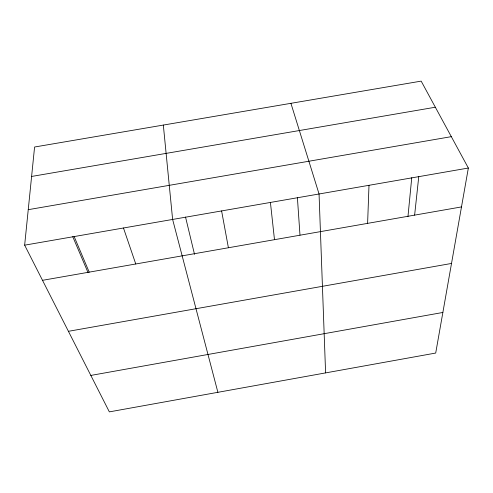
<?xml version="1.0" encoding="UTF-8"?>
<svg xmlns="http://www.w3.org/2000/svg" width="493" height="493" viewBox="0 0 493 493"><rect width="100%" height="100%" fill="white"/><g stroke="black" fill="none" stroke-linecap="round" stroke-linejoin="round"><path stroke-width="0.74" d="M367.612 223.366L368.998 185.306M407.964 216.526L411.747 177.708M24.65 245.169L34.584 147.013L421.17 81.123L468.35 168.033L435.707 353.05L109.354 411.877L24.65 245.169L468.35 168.033M414.625 215.133L418.76 176.654M90.829 375.426L442.868 312.463M68.416 331.314L451.514 263.447M42.509 280.32L461.491 206.918M31.601 176.451L435.337 107.227M28.243 209.679L451.317 136.653M72.742 236.64L88.044 272.574M74.147 236.566L89.215 272.142M123.472 227.988L135.76 263.983M290.919 103.32L319.057 193.989L325.596 372.899M217.888 392.317L172.624 219.447L163.331 125.068M185.522 217.037L194.525 254.376M221.603 210.93L228.401 247.757M270.417 202.444L274.49 239.684M297.402 197.588L299.984 235.13"/></g></svg>
